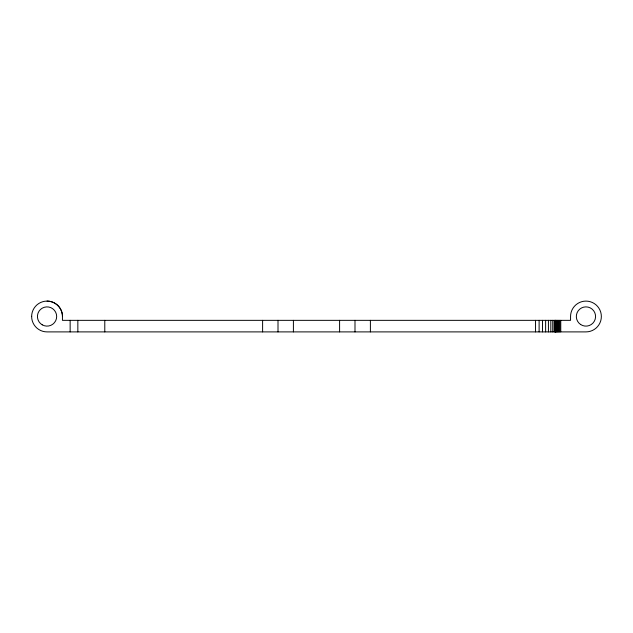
<?xml version="1.0" encoding="UTF-8"?>
<svg xmlns="http://www.w3.org/2000/svg" width="633" height="633" viewBox="0 0 633 633"><rect width="100%" height="100%" fill="white"/><g stroke="black" fill="none" stroke-linecap="round" stroke-linejoin="round"><path stroke-width="0.95" d="M31.65 316.5A15.398 15.398 0 0 1 47.048 301.102L47.238 301.102A15.477 15.477 0 0 1 62.453 315.099L62.445 320.345L570.555 320.345L570.555 316.5A15.398 15.398 0 0 1 585.952 301.102A15.398 15.398 0 0 1 601.35 316.5A15.398 15.398 0 0 1 585.952 331.898L47.048 331.898A15.398 15.398 0 0 1 31.65 316.5L31.65 316.334M560.759 320.345L560.759 331.898M559.746 320.345L559.746 331.898M558.773 320.345L558.773 331.898M557.879 320.345L557.879 331.898M557.08 320.345L557.08 331.898M556.399 320.345L556.399 331.898M555.845 320.345L555.845 331.898M555.442 320.345L555.442 331.898M555.188 320.345L555.188 331.898M555.062 320.345L555.062 331.898M554.176 320.345L554.176 331.898M552.744 320.345L552.744 331.898M550.813 320.345L550.813 331.898M548.423 320.345L548.423 331.898M545.63 320.345L545.63 331.898M542.497 320.345L542.497 331.898M539.11 320.345L539.11 331.898M535.542 320.345L535.542 331.898M370.392 320.345L370.392 331.898M354.994 320.345L354.994 331.898M339.597 320.345L339.597 331.898M293.403 320.345L293.403 331.898M278.006 320.345L278.006 331.898M262.608 320.345L262.608 331.898M104.785 320.345L104.785 331.898M77.843 320.345L77.843 331.898M70.144 320.345L70.144 331.898M47.048 301.102A15.398 15.398 0 0 1 62.445 316.5M42.237 324.832A9.622 9.622 0 0 0 56.669 316.5A9.622 9.622 0 0 0 42.237 308.168A9.622 9.622 0 0 0 42.237 324.832M580.69 324.555A9.622 9.622 0 0 0 595.558 317.03A9.622 9.622 0 0 0 581.6 307.915A9.622 9.622 0 0 0 580.69 324.555"/></g></svg>
